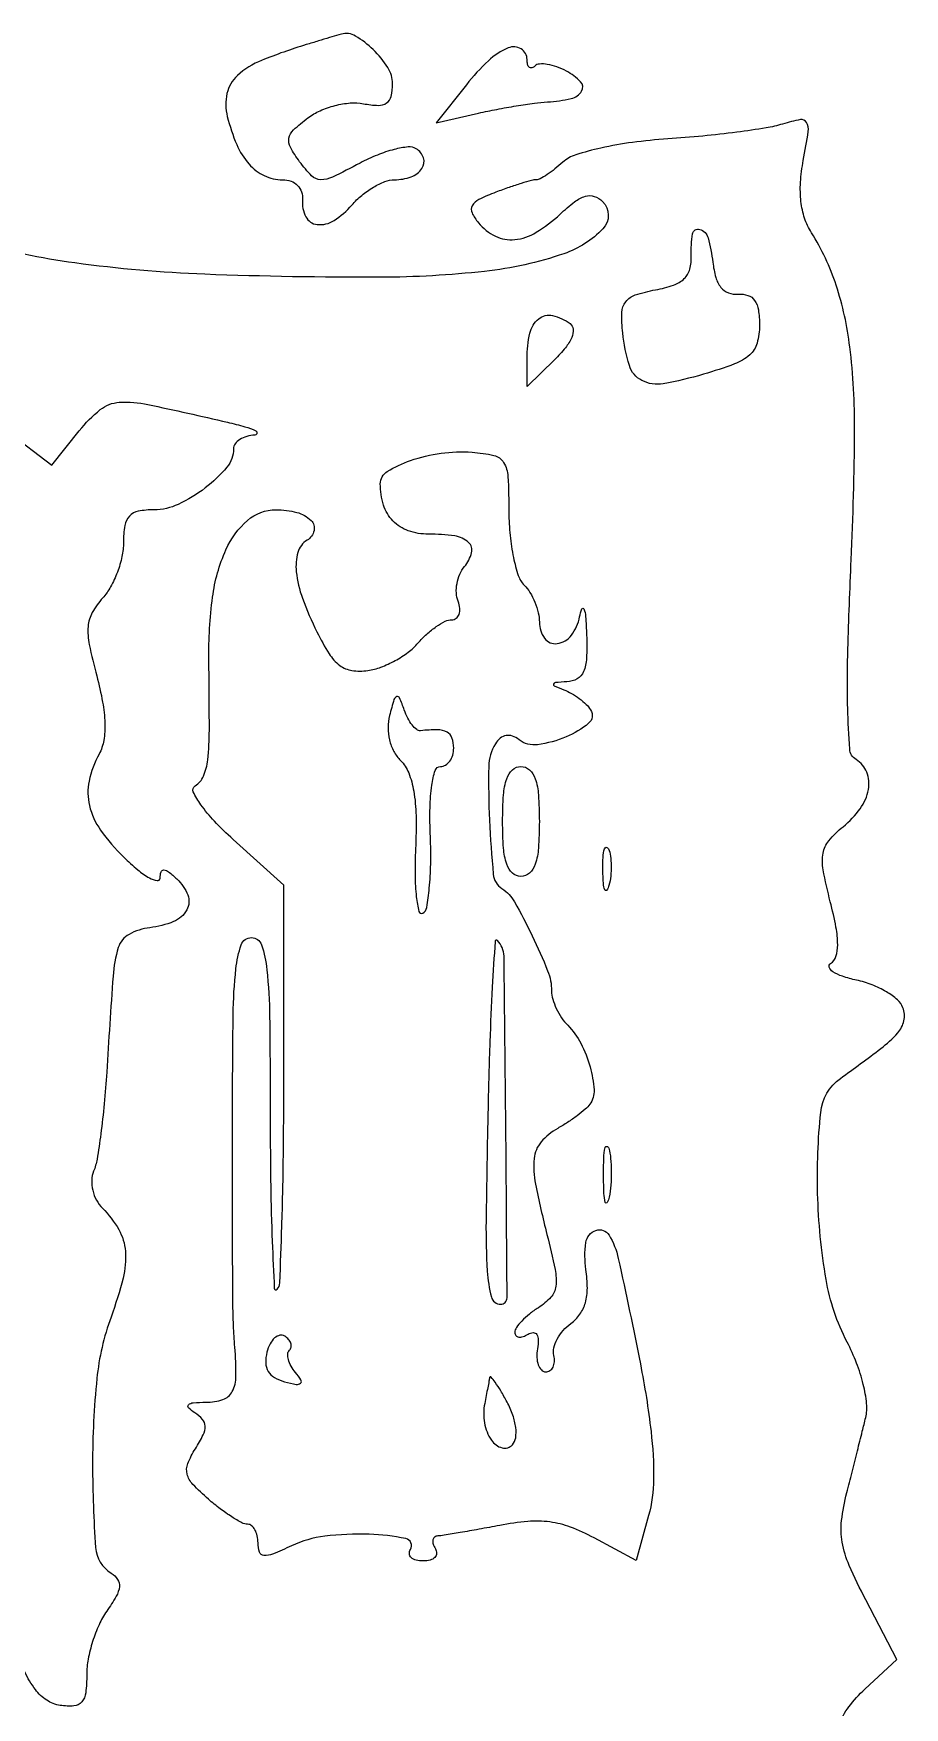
# Model space of a CAD drawing. Extents: x 0 to 5034, y 0 to 2560.
# Drawn here: x 311.6 to 382.9, y 1248 to 1385 of the extents above; entities that cross this region are included whole.
import ezdxf

# ---------------------------------------------------------------- set-up
doc = ezdxf.new("R2010")
doc.units = 0

msp = doc.modelspace()

# ---------------------------------------------------------------- linework, layer by layer
for points in [[(333.941601, 1384.051773, 0.02206), (330.299636, 1382.768702, 0.089312), (328.314891, 1381.521631, 0.154899), (327.465396, 1380.052646, 0.116232), (327.492608, 1378.173429, 0.03879), (328.261394, 1375.880031, 0.079408), (329.265358, 1374.276788, 0.103724), (330.515457, 1373.334057, 0.110301), (332.011334, 1373, -0.086033), (332.701536, 1372.880354, -0.112127), (333.240897, 1372.537216, -0.117109), (333.563703, 1372.007994, -0.100062), (333.638889, 1371.357629, 0.139555), (333.90952, 1369.9725, 0.25417), (334.833071, 1369.33696, 0.170481), (336.219978, 1369.665774, 0.073179), (337.674346, 1370.932632, -0.042831), (338.478643, 1371.723673, -0.039157), (339.429385, 1372.392711, -0.04145), (340.377971, 1372.853363, -0.092569), (341.163224, 1373, 0.088034), (342.512923, 1373.239494, 0.154196), (343.403083, 1373.926382, 0.235142), (343.528803, 1374.783073, 0.177077), (342.931186, 1375.542529, 0.167581), (342.284516, 1375.688155, 0.035364), (341.12941, 1375.476439, 0.033375), (339.759412, 1375.024414, 0.026288), (338.344178, 1374.361627, -0.010142), (336.084724, 1373.213142, -0.118852), (335.126001, 1373.005399, -0.194679), (334.386409, 1373.324876, -0.035981), (333.403587, 1374.4763, -0.032674), (332.65048, 1375.653039, -0.17481), (332.532588, 1376.393626, -0.159412), (332.910514, 1377.078199, -0.025996), (334.087483, 1378.065989, -0.057612), (335.081665, 1378.650036, -0.041459), (336.299216, 1379.071416, -0.042029), (337.543018, 1379.280198, -0.0679), (338.6132, 1379.223111, 0.036962), (339.830044, 1379.082562, 0.161093), (340.51812, 1379.279183, 0.190519), (340.886671, 1379.821971, 0.055047), (341, 1380.848239, 0.142758), (340.613006, 1382.176033, 0.058204), (339.413902, 1383.648358, 0.058918), (337.964117, 1384.758153, 0.203081), (336.815741, 1384.914047, 0.00615), (336.597404, 1384.851716, 0.000271), (335.841219, 1384.625299, 0.000458), (334.944671, 1384.355428, 0.000327)], [(347.034771, 1380.776625), (344.569542, 1377.663908), (348.034771, 1378.449749, -0.00845), (349.520268, 1378.76033, -0.006907), (351.118651, 1379.043584, -0.006987), (352.596634, 1379.263337, -0.018176), (353.667019, 1379.367795, 0.038554), (355.604344, 1379.636861, 0.203634), (356.460118, 1380.243743, 0.345468), (356.37189, 1381.020576, 0.075404), (355.217129, 1381.883796, 0.036179), (354.422691, 1382.237684, 0.046995), (353.651503, 1382.43692, 0.05496), (353.009725, 1382.468451, 0.183179), (352.631483, 1382.29815, -0.121201), (352.391713, 1382.153061, -0.256938), (352.185498, 1382.194873, -0.163966), (352.044157, 1382.42922, -0.054473), (352, 1382.833333, 0.263595), (351.50401, 1383.70878, 0.237461), (350.455802, 1383.786047, 0.091004), (348.832703, 1382.736011, 0.036325)], [(367.183578, 1366.25, 0.040055), (367.427146, 1365.014366, 0.099017), (367.845191, 1364.195615, 0.135769), (368.451226, 1363.752411, 0.110635), (369.25, 1363.638889, -0.099877), (370.054454, 1363.541974, -0.163172), (370.599179, 1363.134297, -0.11469), (370.90751, 1362.35429, -0.037032), (371, 1361.107204, -0.067697), (370.799335, 1359.631906, -0.145748), (370.19597, 1358.669163, -0.091723), (368.955598, 1357.928049, -0.017135), (366.430807, 1357.087508, -0.028235), (363.129503, 1356.312259, -0.163126), (361.381508, 1356.575023, -0.203515), (360.362714, 1357.792856, -0.047138), (359.81788, 1360.468384, -0.033613), (359.752174, 1362.131721, -0.156869), (360.06706, 1363.024959, -0.153532), (360.848052, 1363.577802, -0.031792), (362.5, 1363.995645, 0.035456), (363.970988, 1364.379194, 0.109202), (364.846028, 1364.907876, 0.139019), (365.297752, 1365.672697, 0.073366), (365.420599, 1366.777261, -0.049215), (365.533259, 1368.57333, -0.452706), (366.118019, 1368.939618, -0.258587), (366.797268, 1368.244847, -0.038383)], [(355.513094, 1361.234687, -0.226782), (355.764031, 1360.772434, -0.113545), (355.645695, 1360.102355, -0.068602), (355.139845, 1359.254458, -0.03036), (354.263094, 1358.285733), (352, 1356.071467), (352, 1358.369067, -0.054139), (352.225538, 1360.445929, -0.169139), (352.951505, 1361.626168, -0.231782), (354.077191, 1361.888219, -0.100494)], [(350.511661, 1345.788339, 0.023955), (350.607181, 1343.893778, 0.027206), (350.883659, 1342.096966, 0.02793), (351.281959, 1340.617112, 0.117191), (351.761661, 1339.838339, -0.060613), (352.235932, 1339.232668, -0.039076), (352.636238, 1338.435012, -0.038939), (352.909389, 1337.579867, -0.057899), (353, 1336.8, 0.159197), (353.42947, 1335.485318, 0.275432), (354.454382, 1335.049847, 0.199935), (355.620918, 1335.73401, 0.114351), (356.294267, 1337.25, -0.046718), (356.481997, 1337.893999, -0.684758), (356.648031, 1337.892826, -0.074062), (356.78543, 1337.263733, -0.00772), (356.863818, 1335.75, -0.020293), (356.855688, 1333.851013, -0.088737), (356.609552, 1332.759924, -0.162505), (356.089413, 1332.168169, -0.121199), (355.25, 1331.921053, 0.007783), (354.317253, 1331.864413, 0.289553), (354.154225, 1331.743056, 0.403256), (354.220374, 1331.586343, 0.010258), (355, 1331.271109, -0.039964), (355.625328, 1330.973951, -0.029706), (356.263877, 1330.552946, -0.030324), (356.821871, 1330.080162, -0.057883), (357.196178, 1329.628125, -0.379224), (357.03182, 1328.532966, -0.07566), (355.19331, 1327.416209, -0.063829), (352.863235, 1326.778001, -0.203885), (351.339028, 1327.18739, 0.080765), (350.800871, 1327.483819, 0.129344), (350.281324, 1327.528106, 0.130048), (349.809223, 1327.311095, 0.082111), (349.408244, 1326.851536, 0.134875), (348.861815, 1324.989482, 0.015703), (348.923578, 1320.607795, 0.012495), (349.236054, 1316.182003, 0.228002), (349.947601, 1315.005165, -0.119794), (350.962881, 1313.923395, -0.016256), (352.416196, 1311.150434, -0.017544), (353.680519, 1308.281987, -0.095304), (354, 1306.621088, 0.07146), (354.095091, 1305.959141, 0.038766), (354.387512, 1305.188918, 0.037676), (354.814273, 1304.435997, 0.048433), (355.319189, 1303.821429, -0.077259), (356.386708, 1302.358339, -0.050851), (357.150506, 1300.415154, -0.052205), (357.46984, 1298.53893, -0.175309), (357.127432, 1297.360698, -0.057441), (356.754269, 1296.955829, -0.017023), (356.096808, 1296.427065, -0.01684), (355.311688, 1295.878788, -0.017413), (354.5, 1295.391014, 0.090966), (353.143637, 1294.27675, 0.151448), (352.57125, 1292.926818, 0.075983), (352.678787, 1290.830508, 0.011384), (353.625174, 1286.708744, -0.010495), (354.287133, 1283.849062, -0.081076), (354.34828, 1282.481564, -0.155145), (353.935936, 1281.570353, -0.070055), (352.920371, 1280.718198, 0.028365), (352.185267, 1280.198971, 0.034625), (351.564109, 1279.630773, 0.037096), (351.12453, 1279.094369, 0.154296), (351, 1278.700436, 0.172798), (351.090486, 1278.446427, 0.189315), (351.317654, 1278.318713, 0.118638), (351.666834, 1278.353117, 0.054853), (352.081377, 1278.550294, -0.126292), (352.495034, 1278.679305, -0.268721), (352.783162, 1278.531503, -0.14569), (352.91165, 1278.088749, -0.040251), (352.847763, 1277.359311, 0.050205), (352.799507, 1276.645433, 0.076998), (352.914237, 1276.037491, 0.105505), (353.166268, 1275.626832, 0.19753), (353.516386, 1275.470447, 0.153027), (353.865393, 1275.568414, 0.133608), (354.118528, 1275.852532, 0.104501), (354.232141, 1276.290336, 0.067951), (354.184986, 1276.812665, -0.116915), (354.18933, 1277.429182, -0.06201), (354.462596, 1278.147152, -0.056544), (354.944771, 1278.851179, -0.056547), (355.5724, 1279.429281, 0.081818), (356.313747, 1280.184467, 0.084959), (356.761923, 1281.128191, 0.069571), (356.924146, 1282.323087, 0.035452), (356.810606, 1283.837063, -0.071346), (356.803372, 1286.044061, -0.281998), (357.629858, 1287.047715, -0.354097), (358.695863, 1286.660456, -0.081449), (359.457065, 1284.75, -0.005355), (361.260646, 1276.115144, -0.019571), (362.129899, 1270.590629, -0.030969), (362.344515, 1266.693224, -0.065718), (361.929074, 1263.705298), (360.917176, 1260.040506), (357.470023, 1261.88807, 0.032349), (355.543209, 1262.765531, 0.057734), (353.856969, 1263.191282, 0.054702), (352.056828, 1263.23212, 0.026119), (349.761434, 1262.911368, -0.002353), (348.070332, 1262.592516, -0.003036), (346.514148, 1262.316437, -0.002311), (345.207988, 1262.099095, -0.026628), (344.690983, 1262.043551, 0.158388), (344.434938, 1261.944845, 0.178788), (344.301162, 1261.719043, 0.122997), (344.322415, 1261.386149, 0.061341), (344.5, 1261, -0.146489), (344.602013, 1260.620597, -0.191582), (344.461189, 1260.29375, -0.134005), (344.074636, 1260.072951, -0.063222), (343.5, 1260, -0.05863), (342.922, 1260.06801, -0.125845), (342.527625, 1260.275651, -0.191102), (342.37619, 1260.582736, -0.159858), (342.461921, 1260.938387, 0.521143), (342.076495, 1261.831856, 0.042924), (339.088725, 1262.182726, 0.038029), (335.45832, 1262.01955, 0.079732), (332.75, 1261.24057, -0.012472), (331.198749, 1260.558499, -0.119083), (330.488921, 1260.449581, -0.296161), (330.125195, 1260.732255, -0.083764), (330, 1261.47432, 0.053555), (329.937301, 1262.058007, 0.073325), (329.751197, 1262.551831, 0.093092), (329.476215, 1262.883355, 0.174929), (329.15301, 1263, -0.123686), (328.688603, 1263.116666, -0.018992), (327.86075, 1263.601966, -0.020236), (326.909949, 1264.264618, -0.01633), (325.943218, 1265.049247, -0.02429), (324.671178, 1266.265593, -0.127691), (324.207164, 1267.104569, -0.159463), (324.26314, 1267.963582, -0.044257), (324.882378, 1269.183266, 0.024218), (325.518692, 1270.32132, 0.119335), (325.680711, 1271.032977, 0.178982), (325.46831, 1271.584009, 0.071062), (324.84217, 1272.118706, -0.047662), (324.324246, 1272.520798, -0.429995), (324.323423, 1272.777888, -0.174768), (324.700837, 1272.944519, -0.015732), (325.75, 1272.984687, 0.077507), (327.129497, 1273.209449, 0.195771), (327.891151, 1273.854723, 0.119633), (328.201327, 1275.105171, 0.021971), (328.108062, 1277.5, -0.009735), (327.995221, 1279.27771, -0.008565), (327.945422, 1281.136012, -0.002243), (327.928605, 1284.385112, -0.000082), (327.92208, 1296.75, -0.003178), (327.96961, 1304.683689, -0.023768), (328.194773, 1308.439867, -0.056003), (328.634277, 1310.411858, -0.320222), (329.458443, 1311, -0.323257), (330.285537, 1310.402875, -0.053916), (330.723723, 1308.371452, -0.023116), (330.94981, 1304.51102, -0.003069), (331, 1296.333333, 0.003569), (331.039877, 1290.747104, 0.006309), (331.163842, 1286.138842, 0.00226), (331.332484, 1282.311394, 0.650761), (331.55776, 1282.224426, 0.188913), (331.783666, 1282.7414, 0.001456), (331.949488, 1287.392782, 0.005085), (332.070673, 1292.76497, 0.003211), (332.108067, 1299.035591), (332.100615, 1315.288995), (327.964289, 1319.032318, -0.019074), (326.433671, 1320.527558, -0.035113), (325.327569, 1321.871161, -0.044071), (324.708296, 1322.926959, -0.382009), (324.850349, 1323.407511, 0.154809), (325.539959, 1324.209753, 0.073418), (325.889203, 1325.542464, 0.027601), (326.022382, 1327.982322, 0.002886), (325.985546, 1333.7124, -0.035385), (326.286755, 1338.851738, -0.072702), (327.376917, 1342.723946, -0.108254), (329.148982, 1345.127777, -0.181939), (331.466663, 1346, -0.063019), (333.1761, 1345.783687, -0.131196), (334.337904, 1345.129781, -0.262233), (334.581364, 1344.296731, -0.199754), (334.016312, 1343.510081, 0.187403), (333.263281, 1342.512733, 0.096011), (333.128559, 1340.92729, 0.061763), (333.637047, 1338.75592, 0.026098), (334.820421, 1336, 0.025725), (335.811053, 1334.225694, 0.091094), (336.689061, 1333.268612, 0.125886), (337.683405, 1332.852516, 0.072111), (338.991858, 1332.850039, 0.055088), (340.049222, 1333.122444, 0.03507), (341.204156, 1333.655367, 0.035002), (342.277172, 1334.346787, 0.053542), (343.086763, 1335.100039, -0.030152), (343.798559, 1335.827177, -0.032772), (344.574054, 1336.441886, -0.034742), (345.301353, 1336.873195, -0.116984), (345.835911, 1337, 0.160642), (346.207182, 1337.122444, 0.151669), (346.443199, 1337.444366, 0.111017), (346.497492, 1337.93391, 0.064021), (346.35674, 1338.512735, -0.081129), (346.216302, 1339.189858, -0.056181), (346.270833, 1339.971578, -0.05543), (346.500551, 1340.734038, -0.072462), (346.879448, 1341.354744, 0.107925), (347.465437, 1342.486656, 0.282327), (347.216163, 1343.329235, 0.150425), (346.083535, 1343.854467, 0.033913), (343.940322, 1344, -0.083809), (342.287076, 1344.279073, -0.118679), (341.036328, 1345.082009, -0.115366), (340.265054, 1346.386016, -0.076248), (340, 1348.114012, -0.260191), (340.567213, 1349.130212, -0.054896), (342.471741, 1350.033641, -0.049659), (344.964891, 1350.627943, -0.051222), (347.5, 1350.710153, -0.039464), (349.28392, 1350.442685, -0.201139), (350.080615, 1349.868255, -0.12531), (350.433873, 1348.725469, -0.012002)], [(340.757023, 1329.178858, 0.063839), (340.628662, 1328.183668, 0.060241), (340.750721, 1327.167689, 0.06177), (341.105589, 1326.234211, 0.074822), (341.661473, 1325.481384, -0.10374), (342.321315, 1324.471294, -0.051342), (342.730695, 1322.988179, -0.037307), (342.917617, 1320.965377, -0.015965), (342.878602, 1318.248975, 0.013649), (342.837368, 1316.078236, 0.025983), (342.9425, 1314.335637, 0.030212), (343.151563, 1313.136555, 0.50342), (343.470085, 1313, 0.222468), (343.796146, 1313.471281, 0.017018), (344.006963, 1315.042188, 0.020808), (344.12079, 1317.010678, 0.014236), (344.093201, 1319.25, -0.014084), (344.062837, 1321.655343, -0.032223), (344.207639, 1323.462257, -0.041364), (344.488632, 1324.678375, -0.326138), (344.929265, 1325, 0.138861), (345.337577, 1325.115627, 0.100066), (345.685472, 1325.440625, 0.085637), (345.919729, 1325.926709, 0.069669), (346, 1326.5, 0.083697), (345.859912, 1327.331012, 0.190388), (345.451726, 1327.805636, 0.121376), (344.677492, 1327.997297, 0.026209), (343.289043, 1327.926, -0.198715), (342.972713, 1328.019918, -0.056118), (342.6045, 1328.393807, -0.047231), (342.246971, 1328.950083, -0.034884), (341.957047, 1329.622449, 0.014866), (341.577765, 1330.608801, 0.401746), (341.343208, 1330.710732, 0.236431), (341.116663, 1330.468715, 0.008069)], [(353, 1320.5, -0.016668), (352.927513, 1318.326193, -0.063857), (352.666667, 1317, -0.12648), (352.196999, 1316.272668, -0.188641), (351.5, 1316, -0.188641), (350.803001, 1316.272668, -0.12648), (350.333333, 1317, -0.063857), (350.072487, 1318.326193, -0.016668), (350, 1320.5, -0.016668), (350.072487, 1322.673807, -0.063857), (350.333333, 1324, -0.12648), (350.803001, 1324.727332, -0.188641), (351.5, 1325, -0.188641), (352.196999, 1324.727332, -0.12648), (352.666667, 1324, -0.063857), (352.927513, 1322.673807, -0.016668)], [(358.692991, 1315.269032, -0.087174), (358.51666, 1314.883358, -0.597527), (358.356533, 1314.900903, -0.080377), (358.235556, 1315.431793, -0.012823), (358.194949, 1316.5, -0.014395), (358.212705, 1317.580113, -0.052471), (358.315079, 1318.257153, -0.333666), (358.47713, 1318.386009, -0.31318), (358.655937, 1318.269032, -0.06278), (358.814405, 1317.671085, -0.030339), (358.872264, 1316.880008, -0.029507), (358.832894, 1316.036634, -0.037336)], [(348.804055, 1297.096447, 0.002138), (348.643557, 1287.788136, 0.019207), (348.747386, 1283.708473, 0.045967), (349.080591, 1281.586064, 0.343069), (349.833333, 1280.999162, 0.416286), (350.362209, 1281.530451, 0.000717), (350.260274, 1295.599124, 0.001013), (350.111599, 1309.485902, 0.195605), (349.575044, 1310.758289, 0.645553), (349.38029, 1310.684741, 0.001713), (349.155956, 1306.937733, 0.005548), (348.954092, 1302.482483, 0.003166)], [(358.707261, 1289.761659, -0.082665), (358.54341, 1289.319562, -0.67161), (358.394187, 1289.339362, -0.053901), (358.284834, 1290.071102, -0.008901), (358.252183, 1291.5, -0.009782), (358.273069, 1292.938425, -0.038992), (358.37161, 1293.814362, -0.417468), (358.523779, 1293.916221, -0.285845), (358.68708, 1293.761659, -0.041951), (358.830983, 1292.934218, -0.020826), (358.880728, 1291.869594, -0.020511), (358.840609, 1290.754739, -0.028254)], [(330.729865, 1277.075004, 0.070492), (330.628635, 1276.19884, 0.129188), (330.827803, 1275.513128, 0.12727), (331.341244, 1275.007241, 0.067359), (332.173326, 1274.664925, 0.01685), (333.13323, 1274.448174, 0.226511), (333.472688, 1274.537432, 0.374929), (333.513525, 1274.806258, 0.031526), (333.065827, 1275.420684, -0.045599), (332.705702, 1275.945285, -0.061906), (332.489211, 1276.476784, -0.077682), (332.439503, 1276.934849, -0.186736), (332.575207, 1277.241874, 0.151077), (332.711835, 1277.500818, 0.130061), (332.689295, 1277.808845, 0.103087), (332.502885, 1278.121833, 0.06876), (332.180221, 1278.388617, 0.192888), (331.778103, 1278.45867, 0.132606), (331.361132, 1278.24566, 0.09139), (330.990176, 1277.760272, 0.053678)], [(348.938231, 1275, -0.00198), (348.884502, 1274.712069, -0.000349), (348.781153, 1274.172181, -0.000379), (348.659061, 1273.539367, -0.000341), (348.531643, 1272.88402, 0.091382), (348.514948, 1271.287285, 0.105529), (349.081518, 1269.877314, 0.180439), (349.950308, 1269.255243, 0.283654), (350.80341, 1269.508359, 0.148964), (351.068343, 1270.080242, 0.066209), (351.073255, 1270.919678, 0.053835), (350.833591, 1271.925383, 0.036894), (350.359792, 1273, 0.010467), (349.842444, 1273.925009, 0.021764), (349.393456, 1274.61875, 0.030462), (349.05812, 1275.034424, 0.620469)]]:
    msp.add_lwpolyline(points, format="xyb", close=True)
for points in [[(377.508127, 1246.617099, -0.071647), (378.308468, 1248.072096, -0.044391), (379.618259, 1249.522018), (382.236517, 1251.948538), (379.688934, 1256.820699, -0.016501), (378.334227, 1259.633851, -0.060352), (377.759374, 1261.52407, -0.073595), (377.710182, 1263.296376, -0.032847), (378.140251, 1265.59643, 0.000567), (378.562481, 1267.254281, 0.00048), (379.005175, 1269.007827, 0.000484), (379.40559, 1270.606889, 0.001356), (379.681964, 1271.728088, 0.086681), (379.757729, 1272.873723, 0.033444), (379.481387, 1274.448104, 0.031092), (378.935645, 1276.195118, 0.028893), (378.166155, 1277.905729, -0.078033), (376.440849, 1283.0306, -0.035792), (375.753128, 1290.066736, -0.031782), (376.002997, 1296.69773, -0.214589), (377.607849, 1299.475009, 0.006157), (380.9132, 1301.917389, 0.049415), (382.299065, 1303.201829, 0.127124), (382.808461, 1304.200384, 0.147362), (382.73005, 1305.261096, 0.122834), (382.278559, 1305.90591, 0.044969), (381.369686, 1306.562508, 0.041221), (380.203078, 1307.130871, 0.038707), (378.934429, 1307.514402, -0.025537), (377.778254, 1307.830984, -0.064266), (376.992098, 1308.207531, -0.165435), (376.705556, 1308.570807, -0.352943), (376.816851, 1308.886808, 0.182172), (377.250914, 1309.449768, 0.075688), (377.392186, 1310.414863, 0.045868), (377.251793, 1311.85154, 0.014874), (376.787865, 1313.937619, -0.014395), (376.205098, 1316.546254, -0.090392), (376.190542, 1317.905419, -0.134354), (376.666565, 1318.925292, -0.046618), (377.837874, 1320.069802, 0.06696), (379.229046, 1321.544039, 0.108743), (379.906456, 1323.119565, 0.144248), (379.7695, 1324.525715, 0.159741), (378.891809, 1325.566866, -0.240494), (378.373581, 1326.421297, -0.012242), (378.210663, 1329.764496, -0.013356), (378.222744, 1334.596378, -0.004062), (378.496001, 1341.912099, 0.009509), (378.774646, 1352.448085, 0.032087), (378.384225, 1359.322944, 0.048622), (377.267523, 1364.362867, 0.062005), (375.245972, 1368.667306, -0.061932), (374.688539, 1369.853785, -0.050803), (374.390917, 1371.223319, -0.044614), (374.354385, 1372.79073, -0.029904), (374.579215, 1374.570559, 0.00869), (374.983835, 1376.955342, 0.16784), (374.85005, 1377.682723, 0.321133), (374.337743, 1377.920699, 0.029144), (372.890041, 1377.558938, -0.035841), (371.53802, 1377.240242, -0.007648), (369.147359, 1376.892254, -0.007959), (366.358431, 1376.574821, -0.007502), (363.505222, 1376.339152, 0.015995), (360.61615, 1376.051041, 0.021805), (358.038909, 1375.595397, 0.02257), (355.979016, 1375.0392, 0.107083), (354.926481, 1374.433467, -0.017512), (354.275601, 1373.884634, -0.021498), (353.629748, 1373.421081, -0.020551), (353.064145, 1373.083235, -0.124982), (352.736359, 1373, 0.068069), (352.364955, 1372.949202, 0.007173), (351.522833, 1372.701382, 0.008767), (350.524637, 1372.372715, 0.006927), (349.456409, 1371.983427, 0.0219), (348.061302, 1371.38185, 0.150242), (347.52026, 1370.878665, 0.245388), (347.495822, 1370.298745, 0.063478), (348.013754, 1369.483427, 0.105101), (349.410372, 1368.380041, 0.14195), (350.986523, 1368.0978, 0.111993), (352.75066, 1368.697885, 0.050857), (354.698793, 1370.186756, -0.025172), (355.88695, 1371.195385, -0.090714), (356.76798, 1371.645793, -0.151032), (357.49591, 1371.639867, -0.119935), (358.170862, 1371.229138, -0.407001), (358.198512, 1368.989305, -0.120797), (355.012558, 1366.948755, -0.055025), (348.523353, 1365.502503, -0.026456), (340, 1365.020874, -0.01032), (325.65413, 1365.266111, -0.024608), (315.039077, 1366.191312, -0.03286), (306.793964, 1367.878503, -0.050414)], [(309.573248, 1352.376333), (313.146496, 1349.650884), (315.390949, 1352.465697, -0.054499), (317.104556, 1354.190901, -0.15688), (318.658995, 1354.791412, -0.067048), (321.005876, 1354.611618, -0.004637), (327.5, 1353.16194, -0.011028), (328.934064, 1352.7943, -0.040647), (329.810937, 1352.469975, -0.337596), (329.917861, 1352.266644, -0.347598), (329.75, 1352.114999, 0.054612), (329.080606, 1351.996827, 0.070977), (328.514063, 1351.740031, 0.087418), (328.132633, 1351.390577, 0.165159), (328, 1351, -0.175555), (327.450621, 1349.483528, -0.055047), (325.68186, 1347.783185, -0.054434), (323.475833, 1346.439942, -0.109984), (321.5, 1346, 0.046128), (320.209715, 1345.88071, 0.159872), (319.483972, 1345.482874, 0.150073), (319.108615, 1344.714419, 0.039132), (319, 1343.328741, -0.053273), (318.876064, 1342.168836, -0.03606), (318.501962, 1340.891838, -0.036294), (317.954079, 1339.696022, -0.058412), (317.304553, 1338.784033, 0.05787), (316.452109, 1337.589862, 0.107291), (316.112449, 1336.454033, 0.070252), (316.206783, 1334.969508, 0.014403), (316.813717, 1332.406675, -0.019454), (317.297472, 1330.267886, -0.038258), (317.483693, 1328.535088, -0.048947), (317.389306, 1327.133403, -0.081767), (317.009165, 1326.017124, 0.070076), (316.196224, 1323.800212, 0.112086), (316.219693, 1321.792525, 0.097174), (317.133153, 1319.793755, 0.043132), (319.027778, 1317.583333, 0.019492), (320.169925, 1316.546747, 0.043974), (321.12691, 1315.877727, 0.093329), (321.751936, 1315.659367, 0.458858), (322, 1315.87276, -0.074556), (322.075498, 1316.376262, -0.345279), (322.301132, 1316.533357, -0.154993), (322.690025, 1316.385078, -0.01989), (323.374701, 1315.79469, -0.113346), (324.257662, 1314.486484, -0.222059), (324.172816, 1313.2596, -0.170818), (323.098304, 1312.305033, -0.068317), (321.165366, 1311.808256, 0.09731), (319.454877, 1311.261943, 0.196634), (318.581233, 1310.180095, 0.054795), (318.152285, 1307.843183, 0.002691), (317.628605, 1300, -0.008013), (317.42661, 1297.392527, -0.009454), (317.149394, 1294.933188, -0.008477), (316.841749, 1292.871222, -0.057092), (316.557359, 1291.878939, 0.09185), (316.40245, 1291.15213, 0.065692), (316.489279, 1290.323374, 0.063656), (316.794777, 1289.518415, 0.074017), (317.281775, 1288.861082, -0.067294), (318.613701, 1287.112699, -0.109969), (319.1577, 1285.338846, -0.0822), (318.969423, 1283.142626, -0.025225), (317.982652, 1279.952539, 0.062544), (316.828838, 1274.922905, 0.025279), (316.476167, 1267.879483, 0.018282), (316.728047, 1261.089346, 0.240371), (317.993497, 1259.004019, -0.105642), (318.526296, 1258.493468, -0.179738), (318.671479, 1257.901577, -0.102043), (318.409689, 1257.107674, -0.022281), (317.63293, 1255.886322, 0.046933), (317.007245, 1254.786448, 0.029496), (316.479673, 1253.403498, 0.029496), (316.118489, 1251.968002, 0.046914), (316, 1250.707943, -0.028628), (315.914204, 1249.210693, -0.149774), (315.587622, 1248.463014, -0.198389), (314.955931, 1248.142177, -0.056196), (313.831255, 1248.180449, -0.110388), (312.735729, 1248.600552, -0.084169), (311.796573, 1249.482518, -0.057892), (310.939941, 1250.933909, -0.022032)]]:
    msp.add_lwpolyline(points, format="xyb")

doc.saveas('drawing.dxf')
